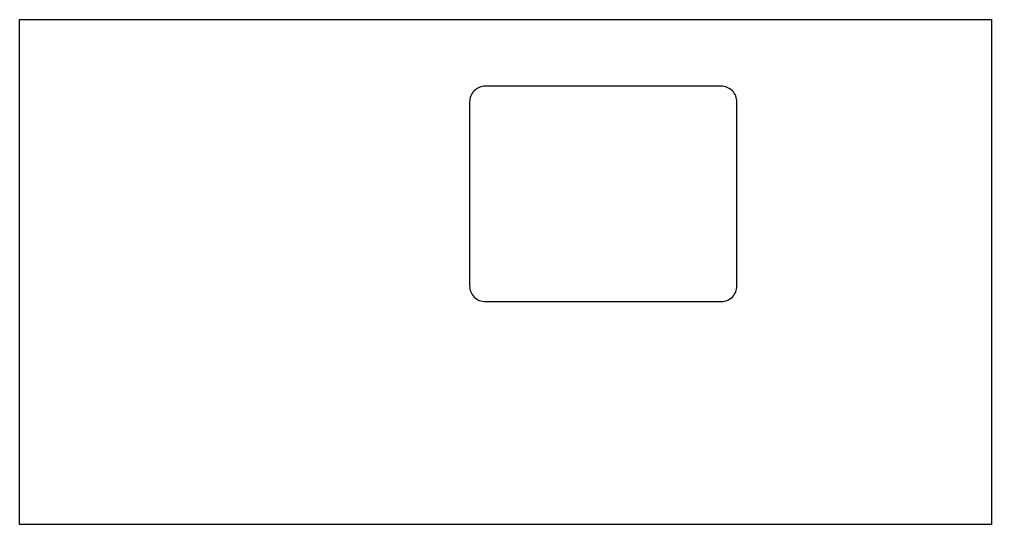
# Model space of a CAD drawing. Extents: x 0 to 124, y 0 to 64.
import ezdxf

# ---------------------------------------------------------------- set-up
doc = ezdxf.new("R2010")
doc.units = 0
doc.header["$MEASUREMENT"] = 0
doc.layers.get('0').update_dxf_attribs({"linetype": 'CONTINUOUS'})

msp = doc.modelspace()

# ---------------------------------------------------------------- linework, layer by layer
at = {"linetype": 'Continuous'}
for p, q in [((0, 0), (0, 64.5)), ((0, 64.5), (124, 64.5)), ((124, 64.5), (124, 0)), ((124, 0), (0, 0))]:
    msp.add_line(p, q, dxfattribs=at)
msp.add_lwpolyline([(59.42, 28.47), (89.52, 28.47, 0.414214), (91.52, 30.47), (91.52, 53.97, 0.414214), (89.52, 55.97), (59.42, 55.97, 0.414214), (57.42, 53.97), (57.42, 30.47, 0.414214)], format="xyb", close=True, dxfattribs=at)

doc.saveas('drawing.dxf')
